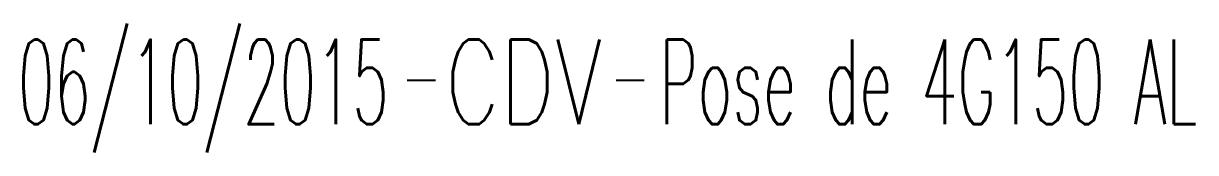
# Model space of a CAD drawing. Header units: millimetres. Extents: x 80000 to 81010, y 144000 to 145002.
# Drawn here: x 80012 to 80032.73, y 144253.44 to 144255.73 of the extents above; entities that cross this region are included whole.
import ezdxf
from ezdxf.enums import TextEntityAlignment as Align

# ---------------------------------------------------------------- set-up
doc = ezdxf.new("R2010")
doc.units = ezdxf.units.MM
doc.layers.get('0').update_dxf_attribs({"linetype": 'CONTINUOUS'})
doc.layers.add('B_910', color=7, linetype='CONTINUOUS')
doc.styles.get("Standard").update_dxf_attribs({"font": 'romans.shx', "width": 0.85})

# ---------------------------------------------------------------- blocks, each defined once
blk = doc.blocks.new('GIS_MODF')
at = {"color": 0, "linetype": 'Continuous', "flags": 128}
for points in [[(-2.176, -0.014), (-1.676, -0.014)], [(1.519, -0.014), (2.019, -0.014)]]:
    blk.add_lwpolyline(points, dxfattribs=at)
at = {"color": 0, "linetype": 'Continuous', "width": 0.5}
blk.add_attdef('DATE', text='', height=1.5, dxfattribs=at).set_placement((-2.502, -0.798), align=Align.RIGHT)
at = {"color": 0, "linetype": 'Continuous', "width": 1.771291}
blk.add_attdef('USER', text='', height=1.5, dxfattribs=at).set_placement((-1.507, -0.798), (1.276, -0.798), align=Align.FIT)
at = {"color": 0, "linetype": 'Continuous', "width": 0.5}
blk.add_attdef('DESC', (2.289, -0.798), '', height=1.5, dxfattribs=at)

msp = doc.modelspace()

# ---------------------------------------------------------------- block references
at = {"layer": 'B_910', "linetype": 'Continuous'}
ref = msp.add_blockref('GIS_MODF', (80020.963, 144254.74), dxfattribs=at)
ref.add_attrib('DATE', '06/10/2015', dxfattribs={"layer": '0', "color": 0, "linetype": 'Continuous', "height": 1.5, "width": 0.5}).set_placement((80018.461, 144253.942), align=Align.RIGHT)
ref.add_attrib('USER', 'CDV', dxfattribs={"layer": '0', "color": 0, "linetype": 'Continuous', "height": 1.5, "width": 0.660482}).set_placement((80019.456, 144253.942), (80022.239, 144253.942), align=Align.FIT)
ref.add_attrib('DESC', 'Pose de 4G150 AL', (80023.252, 144253.942), dxfattribs={"layer": '0', "color": 0, "linetype": 'Continuous', "height": 1.5, "width": 0.5})

doc.saveas('drawing.dxf')
